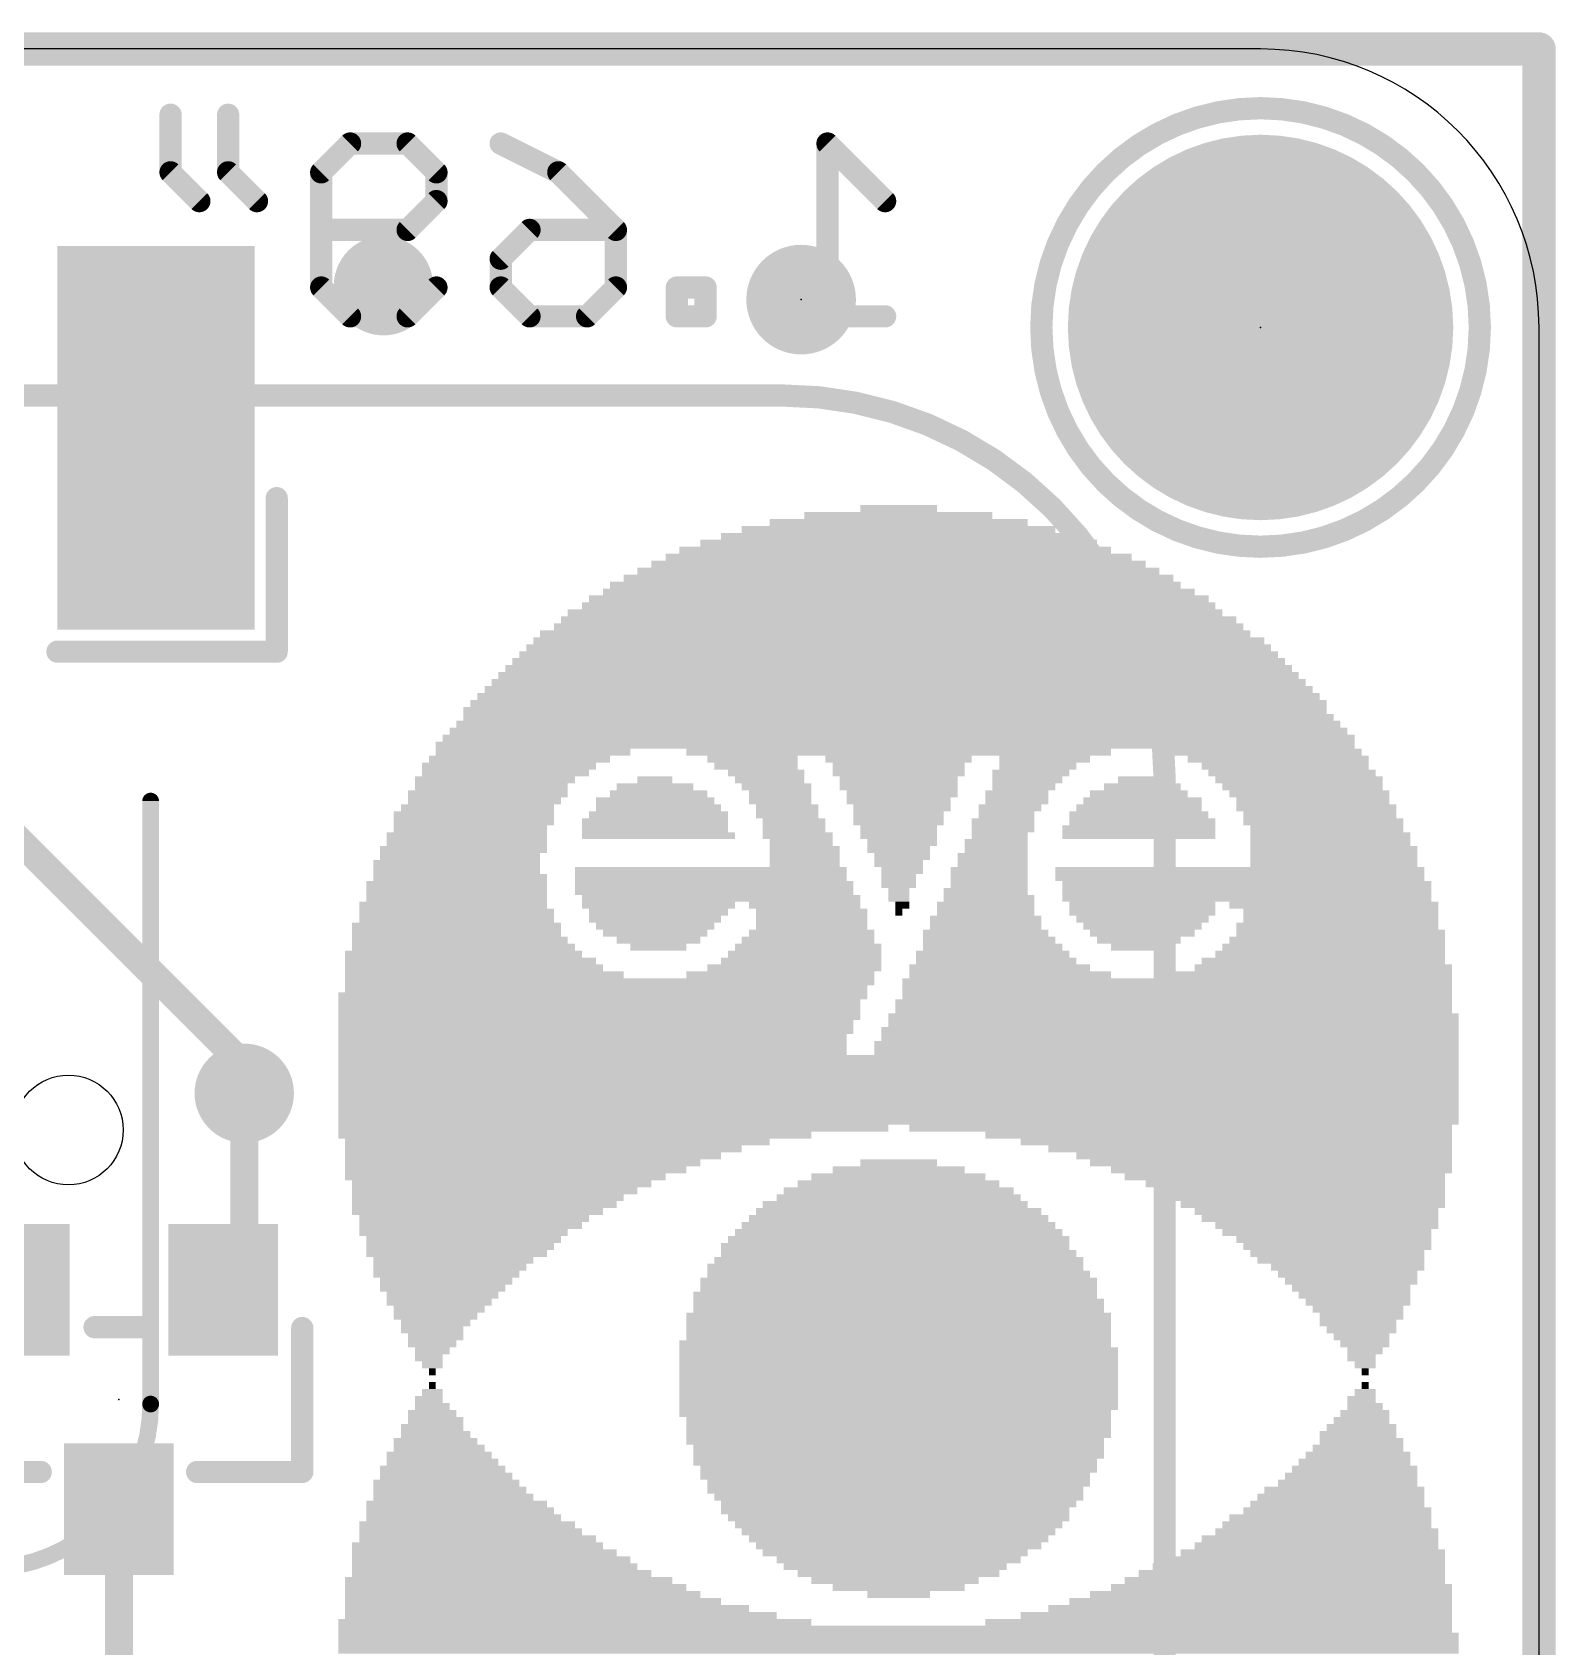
# Model space of a CAD drawing. Extents: x -6.4 to 34.4, y -0.2 to 45.9.
# Drawn here: x 20.55 to 34.44, y 31.15 to 45.87 of the extents above; entities that cross this region are included whole.
import ezdxf

# ---------------------------------------------------------------- set-up
doc = ezdxf.new("R2010")
doc.units = 0
for name, color, linetype in [('1', 12, 'CONTINUOUS'), ('16', 5, 'CONTINUOUS'), ('17', 110, 'CONTINUOUS'), ('18', 110, 'CONTINUOUS'), ('20', 53, 'CONTINUOUS'), ('21', 40, 'CONTINUOUS'), ('22', 6, 'CONTINUOUS'), ('23', 53, 'CONTINUOUS'), ('24', 6, 'CONTINUOUS')]:
    doc.layers.add(name, color=color, linetype=linetype)

# ---------------------------------------------------------------- blocks, each defined once
blk = doc.blocks.new('RECT')
blk.add_solid([(-0.5, -0.5), (0.5, -0.5), (-0.5, 0.5), (0.5, 0.5)])
blk = doc.blocks.new('PIE')
at = {"const_width": 0.5}
blk.add_lwpolyline([(0, -0.25, 1), (0, 0.25, 1), (0, -0.25)], format="xyb", dxfattribs=at)
blk = doc.blocks.new('ROUNDP')
at = {"const_width": 0.5}
blk.add_lwpolyline([(0, -0.25, 1), (0, 0.25, 1), (0, -0.25)], format="xyb", dxfattribs=at)
blk = doc.blocks.new('ROUNDV')
at = {"const_width": 0.5}
blk.add_lwpolyline([(0, -0.25, 1), (0, 0.25, 1), (0, -0.25)], format="xyb", dxfattribs=at)

msp = doc.modelspace()

# ---------------------------------------------------------------- linework, layer by layer
at = {"layer": '1'}
for points, const_width in [([(-2.413, 45.72), (34.29, 45.72)], 0.3048), ([(34.29, 45.72), (34.29, 0)], 0.3048), ([(22.479, 36.195), (22.479, 34.401)], 0.254), ([(22.286, 34.401), (22.479, 34.401)], 0.254), ([(21.336, 30.568), (21.336, 32.401)], 0.254)]:
    msp.add_lwpolyline(points, dxfattribs=dict(at, const_width=const_width))
for points, const_width in [([(34.3662, 45.72, 1), (34.2138, 45.72)], 0.1524), ([(34.29, 45.6438, 1), (34.29, 45.7962)], 0.1524), ([(22.5425, 36.195, 1), (22.4155, 36.195)], 0.127), ([(22.286, 34.4645, 1), (22.286, 34.3375)], 0.127), ([(22.4155, 34.401, 1), (22.5425, 34.401)], 0.127), ([(22.479, 34.3375, 1), (22.479, 34.4645)], 0.127), ([(21.3995, 32.401, 1), (21.2725, 32.401)], 0.127)]:
    msp.add_lwpolyline(points, format="xyb", dxfattribs=dict(at, const_width=const_width))
at = {"layer": '16'}
for points, const_width in [([(-2.413, 45.72), (34.29, 45.72)], 0.3048), ([(34.29, 45.72), (34.29, 0)], 0.3048), ([(22.479, 36.449), (16.002, 42.926)], 0.254), ([(22.479, 36.195), (22.479, 36.449)], 0.254)]:
    msp.add_lwpolyline(points, dxfattribs=dict(at, const_width=const_width))
for points, const_width in [([(34.3662, 45.72, 1), (34.2138, 45.72)], 0.1524), ([(34.29, 45.6438, 1), (34.29, 45.7962)], 0.1524), ([(22.5425, 36.449, 1), (22.4155, 36.449)], 0.127), ([(22.4341, 36.4041, 1), (22.5239, 36.4939)], 0.127), ([(22.4155, 36.195, 1), (22.5425, 36.195)], 0.127)]:
    msp.add_lwpolyline(points, format="xyb", dxfattribs=dict(at, const_width=const_width))
at = {"layer": '20'}
for p, q in [((31.75, 45.72), (0, 45.72)), ((34.29, 2.54), (34.29, 43.18))]:
    msp.add_line(p, q, dxfattribs=at)
msp.add_circle((20.875, 35.86), 0.5, dxfattribs=at)
msp.add_arc((31.75, 43.18), 2.54, 0, 90, dxfattribs=at)
at = {"layer": '21', "const_width": 0.2032}
for points in [[(22.775, 40.223), (22.775, 41.623)], [(20.775, 40.223), (22.775, 40.223)], [(21.1136, 34.0614), (21.5724, 34.0614)], [(23.0084, 34.0534), (23.0084, 32.7406)], [(20.6224, 32.7406), (19.6636, 32.7406)], [(23.0084, 32.7406), (22.0496, 32.7406)]]:
    msp.add_lwpolyline(points, dxfattribs=at)
at = {"layer": '21', "const_width": 0.1016}
for points in [[(22.8258, 41.623, 1), (22.7242, 41.623)], [(20.775, 40.2738, 1), (20.775, 40.1722)], [(22.7242, 40.223, 1), (22.8258, 40.223)], [(22.775, 40.1722, 1), (22.775, 40.2738)], [(21.1136, 34.1122, 1), (21.1136, 34.0106)], [(21.5724, 34.0106, 1), (21.5724, 34.1122)], [(23.0592, 34.0534, 1), (22.9576, 34.0534)], [(20.6224, 32.6898, 1), (20.6224, 32.7914)], [(22.0496, 32.7914, 1), (22.0496, 32.6898)], [(23.0084, 32.6898, 1), (23.0084, 32.7914)], [(22.9576, 32.7406, 1), (23.0592, 32.7406)]]:
    msp.add_lwpolyline(points, format="xyb", dxfattribs=at)
at = {"layer": '22'}
for points, const_width in [([(21.8068, 45.1204), (21.8068, 44.5951)], 0.2032), ([(22.3322, 45.1204), (22.3322, 44.5951)], 0.2032), ([(23.1813, 44.5951), (23.444, 44.8577)], 0.2032), ([(23.444, 44.8577), (23.9694, 44.8577)], 0.2032), ([(23.9694, 44.8577), (24.2321, 44.5951)], 0.2032), ([(24.8185, 44.8577), (25.3438, 44.5951)], 0.2032), ([(28.325, 44.3324), (27.7996, 44.8577)], 0.2032), ([(27.7996, 44.8577), (27.7996, 43.2816)], 0.2032), ([(21.8068, 44.5951), (22.0695, 44.3324)], 0.2032), ([(22.3322, 44.5951), (22.5949, 44.3324)], 0.2032), ([(23.1813, 43.5443), (23.1813, 44.5951)], 0.2032), ([(24.2321, 44.5951), (24.2321, 44.3324)], 0.2032), ([(25.3438, 44.5951), (25.8692, 44.0697)], 0.2032), ([(24.2321, 44.3324), (23.9694, 44.0697)], 0.2032), ([(23.9694, 44.0697), (23.1813, 44.0697)], 0.2032), ([(24.8185, 43.807), (25.0811, 44.0697)], 0.2032), ([(25.0811, 44.0697), (25.8692, 44.0697)], 0.2032), ([(25.8692, 44.0697), (25.8692, 43.5443)], 0.2032), ([(24.8185, 43.5443), (24.8185, 43.807)], 0.2032), ([(23.444, 43.2816), (23.1813, 43.5443)], 0.2032), ([(24.2321, 43.5443), (23.9694, 43.2816)], 0.2032), ([(25.0811, 43.2816), (24.8185, 43.5443)], 0.2032), ([(25.8692, 43.5443), (25.6065, 43.2816)], 0.2032), ([(26.6878, 43.5443), (26.4251, 43.5443)], 0.2032), ([(26.4251, 43.5443), (26.4251, 43.2816)], 0.2032), ([(26.6878, 43.2816), (26.6878, 43.5443)], 0.2032), ([(23.9694, 43.2816), (23.444, 43.2816)], 0.2032), ([(25.6065, 43.2816), (25.0811, 43.2816)], 0.2032), ([(26.4251, 43.2816), (26.6878, 43.2816)], 0.2032), ([(28.325, 43.2816), (27.2742, 43.2816)], 0.2032), ([(27.375, 42.56), (4.375, 42.56)], 0.2032), ([(30.875, 8.56), (30.875, 39.06)], 0.2032), ([(21.625, 38.86), (21.625, 33.36)], 0.1524)]:
    msp.add_lwpolyline(points, dxfattribs=dict(at, const_width=const_width))
for points, const_width in [([(21.8576, 45.1204, 1), (21.756, 45.1204)], 0.1016), ([(22.383, 45.1204, 1), (22.2814, 45.1204)], 0.1016), ([(31.75, 41.18, 1), (31.75, 45.18, 1), (31.75, 41.18)], 0.2032), ([(23.444, 44.9085, 1), (23.444, 44.8069)], 0.1016), ([(23.4799, 44.8218, 1), (23.4081, 44.8937)], 0.1016), ([(24.0053, 44.8937, 1), (23.9335, 44.8218)], 0.1016), ([(23.9694, 44.8069, 1), (23.9694, 44.9085)], 0.1016), ([(24.8412, 44.9032, 1), (24.7957, 44.8123)], 0.1016), ([(27.8355, 44.8937, 1), (27.7637, 44.8218)], 0.1016), ([(27.8504, 44.8577, 1), (27.7488, 44.8577)], 0.1016), ([(21.8428, 44.631, 1), (21.7709, 44.5591)], 0.1016), ([(21.756, 44.5951, 1), (21.8576, 44.5951)], 0.1016), ([(22.3681, 44.631, 1), (22.2963, 44.5591)], 0.1016), ([(22.2814, 44.5951, 1), (22.383, 44.5951)], 0.1016), ([(23.2321, 44.5951, 1), (23.1305, 44.5951)], 0.1016), ([(23.1454, 44.631, 1), (23.2172, 44.5591)], 0.1016), ([(24.2829, 44.5951, 1), (24.1813, 44.5951)], 0.1016), ([(24.1961, 44.5591, 1), (24.268, 44.631)], 0.1016), ([(25.3798, 44.631, 1), (25.3079, 44.5591)], 0.1016), ([(25.3211, 44.5496, 1), (25.3666, 44.6405)], 0.1016), ([(22.0336, 44.2964, 1), (22.1054, 44.3683)], 0.1016), ([(22.559, 44.2964, 1), (22.6308, 44.3683)], 0.1016), ([(24.1813, 44.3324, 1), (24.2829, 44.3324)], 0.1016), ([(24.268, 44.2964, 1), (24.1961, 44.3683)], 0.1016), ([(28.289, 44.2964, 1), (28.3609, 44.3683)], 0.1016), ([(23.1813, 44.1205, 1), (23.1813, 44.0189)], 0.1016), ([(23.9335, 44.1056, 1), (24.0053, 44.0338)], 0.1016), ([(23.9694, 44.0189, 1), (23.9694, 44.1205)], 0.1016), ([(25.0811, 44.1205, 1), (25.0811, 44.0189)], 0.1016), ([(25.1171, 44.0338, 1), (25.0452, 44.1056)], 0.1016), ([(25.92, 44.0697, 1), (25.8184, 44.0697)], 0.1016), ([(25.8333, 44.0338, 1), (25.9051, 44.1056)], 0.1016), ([(25.8692, 44.0189, 1), (25.8692, 44.1205)], 0.1016), ([(24.7825, 43.8429, 1), (24.8544, 43.7711)], 0.1016), ([(24.8693, 43.807, 1), (24.7677, 43.807)], 0.1016), ([(23.2172, 43.5802, 1), (23.1454, 43.5084)], 0.1016), ([(23.1305, 43.5443, 1), (23.2321, 43.5443)], 0.1016), ([(24.268, 43.5084, 1), (24.1961, 43.5802)], 0.1016), ([(24.8544, 43.5802, 1), (24.7825, 43.5084)], 0.1016), ([(24.7677, 43.5443, 1), (24.8693, 43.5443)], 0.1016), ([(25.8184, 43.5443, 1), (25.92, 43.5443)], 0.1016), ([(25.9051, 43.5084, 1), (25.8333, 43.5802)], 0.1016), ([(26.4251, 43.5951, 1), (26.4251, 43.4935)], 0.1016), ([(26.4759, 43.5443, 1), (26.3743, 43.5443)], 0.1016), ([(26.7386, 43.5443, 1), (26.637, 43.5443)], 0.1016), ([(26.6878, 43.4935, 1), (26.6878, 43.5951)], 0.1016), ([(23.444, 43.3324, 1), (23.444, 43.2308)], 0.1016), ([(23.4081, 43.2457, 1), (23.4799, 43.3175)], 0.1016), ([(23.9335, 43.3175, 1), (24.0053, 43.2457)], 0.1016), ([(23.9694, 43.2308, 1), (23.9694, 43.3324)], 0.1016), ([(25.0811, 43.3324, 1), (25.0811, 43.2308)], 0.1016), ([(25.0452, 43.2457, 1), (25.1171, 43.3175)], 0.1016), ([(25.5706, 43.3175, 1), (25.6424, 43.2457)], 0.1016), ([(25.6065, 43.2308, 1), (25.6065, 43.3324)], 0.1016), ([(26.4251, 43.3324, 1), (26.4251, 43.2308)], 0.1016), ([(26.3743, 43.2816, 1), (26.4759, 43.2816)], 0.1016), ([(26.637, 43.2816, 1), (26.7386, 43.2816)], 0.1016), ([(26.6878, 43.2308, 1), (26.6878, 43.3324)], 0.1016), ([(27.2742, 43.3324, 1), (27.2742, 43.2308)], 0.1016), ([(27.7488, 43.2816, 1), (27.8504, 43.2816)], 0.1016), ([(28.325, 43.2308, 1), (28.325, 43.3324)], 0.1016), ([(30.875, 39.06, 0.4142), (27.375, 42.56)], 0.2032), ([(27.375, 42.6108, 1), (27.375, 42.5092)], 0.1016), ([(27.375, 42.5092, 1), (27.375, 42.6108)], 0.1016), ([(30.9258, 39.06, 1), (30.8242, 39.06)], 0.1016), ([(30.8242, 39.06, 1), (30.9258, 39.06)], 0.1016), ([(21.6631, 38.86, 1), (21.5869, 38.86)], 0.0762), ([(20.125, 31.86, 0.4142), (21.625, 33.36)], 0.1524), ([(21.6631, 33.36, 1), (21.5869, 33.36)], 0.0762), ([(21.5869, 33.36, 1), (21.6631, 33.36)], 0.0762)]:
    msp.add_lwpolyline(points, format="xyb", dxfattribs=dict(at, const_width=const_width))
at = {"layer": '23'}
for p in [(27.559, 43.434), (21.336, 33.401)]:
    msp.add_point(p, dxfattribs=at)
at = {"layer": '24'}
msp.add_point((31.75, 43.18), dxfattribs=at)

# ---------------------------------------------------------------- block references
at = {"layer": '1', "xscale": 1.8, "yscale": 3.5, "rotation": 180}
msp.add_blockref('RECT', (21.675, 42.173), dxfattribs=at)
at = {"layer": '1'}
msp.add_blockref('PIE', (27.559, 43.434), dxfattribs=at)
at = {"layer": '1', "yscale": 1.2, "rotation": 180}
for p in [(20.386, 34.401), (22.286, 34.401), (21.336, 32.401)]:
    msp.add_blockref('RECT', p, dxfattribs=at)
at = {"layer": '17', "xscale": 3.516, "yscale": 3.516, "rotation": 270}
msp.add_blockref('ROUNDP', (31.75, 43.18), dxfattribs=at)
msp.add_blockref('ROUNDP', (31.75, 43.18), dxfattribs=at)
msp.add_blockref('ROUNDP', (31.75, 43.18), dxfattribs=at)
at = {"layer": '18', "xscale": 0.9064, "yscale": 0.9064}
for p in [(23.749, 43.561), (23.749, 43.561), (22.479, 36.195), (22.479, 36.195)]:
    msp.add_blockref('ROUNDV', p, dxfattribs=at)
at = {"layer": '21', "yscale": 0.0635}
for p, xscale in [((28.4493, 41.529), 0.6985), ((28.448, 41.402), 2.352), ((28.4467, 41.4655), 1.7145), ((28.4493, 41.2115), 3.6195), ((28.448, 41.275), 3.241), ((28.448, 41.3385), 2.86), ((28.448, 41.0845), 4.252), ((28.4175, 41.148), 3.937), ((28.4467, 40.9575), 4.7625), ((28.4467, 41.021), 4.5085), ((28.4493, 40.767), 5.3975), ((28.4175, 40.8305), 5.207), ((28.448, 40.894), 5.014), ((28.4493, 40.64), 5.7785), ((28.4493, 40.7035), 5.6515), ((28.448, 40.513), 6.162), ((28.4163, 40.5765), 5.9715), ((28.4493, 40.3225), 6.6675), ((28.4163, 40.386), 6.4795), ((28.448, 40.4495), 6.289), ((28.4493, 40.1955), 6.9215), ((28.4493, 40.259), 6.7945), ((28.4493, 40.0685), 7.1755), ((28.4493, 40.132), 7.0485), ((28.448, 39.878), 7.554), ((28.448, 39.9415), 7.427), ((28.448, 40.005), 7.3), ((28.4467, 39.751), 7.8105), ((28.4467, 39.8145), 7.6835), ((28.4467, 39.624), 7.9375), ((28.415, 39.6875), 7.874), ((28.4493, 39.4335), 8.3185), ((28.448, 39.497), 8.189), ((28.4467, 39.5605), 8.0645), ((28.4175, 39.37), 8.382), ((25.1143, 39.3065), 1.7755), ((28.4493, 39.3065), 3.8735), ((31.7818, 39.3065), 1.7805), ((24.8933, 39.1795), 1.5875), ((24.9885, 39.243), 1.651), ((27.1145, 39.243), 0.823), ((27.1463, 39.1795), 0.7595), ((28.4467, 39.243), 1.3335), ((28.448, 39.1795), 1.204), ((29.7815, 39.243), 0.828), ((29.718, 39.1795), 0.701), ((31.91, 39.243), 1.651), ((31.9735, 39.1795), 1.524), ((24.7663, 39.0525), 1.4605), ((24.8615, 39.116), 1.524), ((26.2255, 39.0525), 0.32), ((27.2402, 39.116), 0.6985), ((27.272, 39.0525), 0.635), ((28.448, 39.116), 1.204), ((28.448, 39.0525), 1.077), ((29.6227, 39.0525), 0.6375), ((29.6545, 39.116), 0.701), ((30.6388, 39.0525), 0.3785), ((32.037, 39.116), 1.524), ((32.1005, 39.0525), 1.524), ((24.7015, 38.9255), 1.458), ((24.6698, 38.862), 1.3945), ((24.7333, 38.989), 1.3945), ((26.2268, 38.862), 1.0795), ((26.2585, 38.9255), 0.889), ((26.2268, 38.989), 0.6985), ((27.3355, 38.989), 0.635), ((27.3685, 38.9255), 0.569), ((27.3685, 38.862), 0.569), ((28.448, 38.989), 1.077), ((28.448, 38.862), 0.95), ((28.4798, 38.9255), 1.0135), ((29.5275, 38.9255), 0.574), ((29.5275, 38.862), 0.574), ((29.591, 38.989), 0.574), ((30.6718, 38.862), 1.0795), ((30.64, 38.9255), 0.889), ((30.6718, 38.989), 0.6985), ((32.1323, 38.989), 1.4605), ((32.1958, 38.9255), 1.4605), ((32.2275, 38.862), 1.397), ((24.5732, 38.735), 1.4605), ((24.6063, 38.7985), 1.3945), ((26.2573, 38.735), 1.2675), ((26.2573, 38.7985), 1.1405), ((27.432, 38.7985), 0.569), ((27.432, 38.735), 0.569), ((28.448, 38.735), 0.823), ((28.4798, 38.7985), 0.8865), ((29.464, 38.7985), 0.574), ((29.4322, 38.735), 0.5105), ((30.64, 38.735), 1.27), ((30.64, 38.7985), 1.143), ((32.2593, 38.7985), 1.4605), ((32.291, 38.735), 1.397), ((24.5732, 38.6715), 1.4605), ((24.5415, 38.608), 1.397), ((26.2255, 38.6715), 1.331), ((26.2255, 38.608), 1.331), ((27.4942, 38.6715), 0.5715), ((27.4942, 38.608), 0.5715), ((28.448, 38.6715), 0.823), ((28.4493, 38.608), 0.6985), ((29.4005, 38.6715), 0.574), ((29.4005, 38.608), 0.574), ((30.64, 38.608), 1.397), ((30.6718, 38.6715), 1.3335), ((32.3228, 38.6715), 1.4605), ((32.3545, 38.608), 1.397), ((24.4793, 38.4175), 1.5215), ((24.5097, 38.5445), 1.4605), ((24.5097, 38.481), 1.4605), ((26.2573, 38.5445), 1.3945), ((27.5273, 38.5445), 0.6375), ((27.5907, 38.4175), 0.6375), ((27.559, 38.481), 0.574), ((28.4493, 38.5445), 0.6985), ((28.481, 38.481), 0.635), ((28.4493, 38.4175), 0.5715), ((29.337, 38.481), 0.574), ((29.337, 38.4175), 0.574), ((29.3688, 38.5445), 0.5105), ((30.64, 38.5445), 1.397), ((32.3863, 38.5445), 1.4605), ((32.3863, 38.481), 1.4605), ((32.418, 38.4175), 1.524), ((24.4158, 38.2905), 1.5215), ((24.4475, 38.354), 1.458), ((27.5907, 38.354), 0.6375), ((27.5907, 38.2905), 0.6375), ((28.481, 38.354), 0.508), ((28.4493, 38.2905), 0.4445), ((29.3053, 38.354), 0.6375), ((29.3053, 38.2905), 0.6375), ((32.418, 38.354), 1.524), ((32.418, 38.2905), 1.524), ((24.4158, 38.227), 1.5215), ((24.4475, 38.1635), 1.585), ((26.7348, 38.227), 2.4765), ((26.7348, 38.1635), 2.4765), ((28.481, 38.227), 0.381), ((28.4493, 38.1635), 0.3175), ((29.2735, 38.227), 0.701), ((29.2735, 38.1635), 0.701), ((31.5608, 38.227), 3.3655), ((31.5608, 38.1635), 3.3655), ((24.4158, 38.1), 1.6485), ((24.4158, 38.0365), 1.6485), ((24.4158, 37.973), 1.6485), ((26.7665, 38.1), 2.54), ((26.7665, 38.0365), 2.54), ((26.83, 37.973), 2.54), ((28.4493, 38.1), 0.3175), ((28.4493, 38.0365), 0.1905), ((28.4493, 37.973), 0.1905), ((29.2417, 38.0365), 0.7645), ((29.2735, 37.973), 0.828), ((29.2735, 38.1), 0.701), ((31.6243, 38.1), 3.3655), ((31.6243, 38.0365), 3.3655), ((31.6243, 37.973), 3.3655), ((24.384, 37.9095), 1.712), ((24.4158, 37.846), 1.7755), ((26.2573, 37.9095), 1.3945), ((26.2573, 37.846), 1.2675), ((27.592, 37.9095), 1.016), ((27.6555, 37.846), 1.016), ((28.481, 37.9095), 0.127), ((28.4493, 37.846), 0.0635), ((29.243, 37.9095), 0.889), ((29.243, 37.846), 0.889), ((30.6718, 37.9095), 1.3335), ((30.6718, 37.846), 1.3335), ((32.418, 37.9095), 1.905), ((32.4815, 37.846), 1.778), ((24.4145, 37.719), 1.905), ((24.4158, 37.7825), 1.7755), ((26.2255, 37.7825), 1.204), ((26.2268, 37.719), 1.0795), ((27.6555, 37.7825), 1.016), ((27.6555, 37.719), 1.016), ((29.243, 37.7825), 1.016), ((29.243, 37.719), 1.016), ((30.6718, 37.7825), 1.2065), ((30.6718, 37.719), 1.0795), ((32.4498, 37.719), 1.8415), ((32.4815, 37.7825), 1.778), ((24.4145, 37.6555), 1.905), ((24.4462, 37.592), 1.9685), ((24.4793, 37.5285), 2.0345), ((26.2268, 37.6555), 0.9525), ((26.2585, 37.592), 0.762), ((26.2573, 37.5285), 0.5105), ((27.6225, 37.5285), 1.336), ((27.6225, 37.592), 1.209), ((27.6555, 37.6555), 1.143), ((29.243, 37.6555), 1.143), ((29.2748, 37.592), 1.2065), ((29.3065, 37.5285), 1.27), ((30.6718, 37.6555), 0.9525), ((30.64, 37.592), 0.762), ((30.6388, 37.5285), 0.5055), ((32.4168, 37.5285), 2.0295), ((32.4485, 37.592), 1.966), ((32.4802, 37.6555), 1.9025), ((24.4793, 37.465), 2.1615), ((24.5428, 37.4015), 2.2885), ((27.559, 37.4015), 1.463), ((27.5907, 37.465), 1.3995), ((29.3065, 37.465), 1.397), ((29.3383, 37.4015), 1.4605), ((32.3215, 37.4015), 2.22), ((32.385, 37.465), 2.093), ((24.5745, 37.338), 2.352), ((24.6698, 37.2745), 2.5425), ((27.3698, 37.2745), 1.7145), ((27.4968, 37.338), 1.5875), ((29.37, 37.338), 1.651), ((29.4653, 37.2745), 1.8415), ((32.2263, 37.2745), 2.5425), ((32.3228, 37.338), 2.3495), ((25.7505, 37.084), 4.826), ((25.781, 37.1475), 4.765), ((25.8128, 37.211), 4.8285), ((30.9893, 37.211), 5.0165), ((30.9893, 37.1475), 5.0165), ((30.9893, 37.084), 5.0165), ((25.7188, 37.0205), 4.7625), ((25.7188, 36.957), 4.7625), ((30.9575, 37.0205), 5.08), ((30.9575, 36.957), 5.08), ((25.687, 36.83), 4.699), ((25.7188, 36.8935), 4.7625), ((30.9563, 36.8935), 5.2045), ((30.9563, 36.83), 5.2045), ((25.687, 36.7665), 4.699), ((25.6553, 36.703), 4.6355), ((25.6553, 36.6395), 4.6355), ((30.8928, 36.6395), 5.3315), ((30.9245, 36.7665), 5.268), ((30.9245, 36.703), 5.268), ((28.448, 36.5125), 10.221), ((25.6553, 36.576), 4.6355), ((30.8928, 36.576), 5.3315), ((28.448, 36.449), 10.221), ((28.448, 36.3855), 10.221), ((28.448, 36.322), 10.221), ((28.448, 36.2585), 10.221), ((28.448, 36.195), 10.221), ((28.448, 36.1315), 10.221), ((28.448, 36.068), 10.221), ((28.448, 36.0045), 10.221), ((28.448, 35.941), 10.221), ((25.8458, 35.8775), 5.0165), ((25.4953, 35.814), 4.3155), ((31.021, 35.8775), 4.953), ((31.369, 35.814), 4.257), ((25.3352, 35.7505), 3.8735), ((25.2082, 35.687), 3.6195), ((25.113, 35.6235), 3.429), ((31.529, 35.7505), 3.937), ((31.656, 35.687), 3.683), ((31.783, 35.6235), 3.429), ((25.019, 35.56), 3.241), ((24.9555, 35.4965), 3.114), ((28.448, 35.4965), 1.204), ((28.4493, 35.56), 0.6985), ((31.8465, 35.56), 3.302), ((31.9418, 35.4965), 3.1115), ((24.8603, 35.433), 2.9235), ((24.8272, 35.3695), 2.7305), ((28.4467, 35.3695), 1.8415), ((28.4467, 35.433), 1.5875), ((31.971, 35.433), 2.921), ((32.0662, 35.3695), 2.7305), ((24.7637, 35.306), 2.6035), ((24.7015, 35.2425), 2.479), ((24.6698, 35.179), 2.4155), ((28.4163, 35.179), 2.4155), ((28.448, 35.2425), 2.225), ((28.448, 35.306), 2.098), ((32.1297, 35.306), 2.6035), ((32.1615, 35.2425), 2.54), ((32.2263, 35.179), 2.4105), ((24.6063, 35.1155), 2.2885), ((24.5758, 35.052), 2.0955), ((28.4493, 35.052), 2.7305), ((28.4493, 35.1155), 2.6035), ((32.2593, 35.1155), 2.2225), ((32.291, 35.052), 2.159), ((24.544, 34.9885), 2.032), ((24.4793, 34.925), 1.9025), ((28.448, 34.925), 2.987), ((28.448, 34.9885), 2.86), ((32.3545, 34.9885), 2.032), ((32.3545, 34.925), 1.905), ((24.4793, 34.8615), 1.7755), ((24.4475, 34.798), 1.712), ((24.4158, 34.7345), 1.6485), ((28.4163, 34.798), 3.1775), ((28.448, 34.7345), 3.241), ((28.448, 34.8615), 3.114), ((32.418, 34.8615), 1.778), ((32.4498, 34.798), 1.7145), ((32.4498, 34.7345), 1.5875), ((24.3853, 34.671), 1.4605), ((24.3535, 34.6075), 1.397), ((28.4175, 34.6075), 3.429), ((28.4493, 34.671), 3.3655), ((32.4815, 34.671), 1.524), ((32.545, 34.6075), 1.397), ((24.3218, 34.544), 1.3335), ((24.3218, 34.4805), 1.2065), ((28.4493, 34.4805), 3.6195), ((28.4493, 34.544), 3.4925), ((32.545, 34.544), 1.27), ((32.5768, 34.4805), 1.2065), ((24.29, 34.417), 1.143), ((24.2888, 34.3535), 1.0185), ((24.257, 34.29), 0.955), ((28.4175, 34.3535), 3.683), ((28.4493, 34.29), 3.7465), ((28.4493, 34.417), 3.6195), ((32.5768, 34.417), 1.0795), ((32.6073, 34.3535), 1.0185), ((32.639, 34.29), 0.955), ((24.257, 34.2265), 0.828), ((24.224, 34.163), 0.762), ((28.4493, 34.163), 3.8735), ((28.4493, 34.2265), 3.7465), ((32.639, 34.2265), 0.828), ((32.6707, 34.163), 0.7645), ((24.1935, 34.036), 0.569), ((24.2253, 34.0995), 0.6325), ((28.4493, 34.0995), 3.8735), ((28.4493, 34.036), 3.8735), ((32.639, 34.0995), 0.701), ((32.6707, 34.036), 0.6375), ((24.1935, 33.909), 0.442), ((24.2253, 33.9725), 0.5055), ((24.1948, 33.8455), 0.3175), ((28.4175, 33.909), 3.937), ((28.4493, 33.8455), 4.0005), ((28.4493, 33.9725), 3.8735), ((32.6707, 33.9725), 0.5105), ((32.7025, 33.909), 0.447), ((32.7025, 33.8455), 0.32), ((24.163, 33.782), 0.254), ((24.1948, 33.7185), 0.1905), ((28.4493, 33.782), 4.0005), ((28.4493, 33.7185), 4.0005), ((32.6707, 33.782), 0.2565), ((32.7038, 33.7185), 0.1905), ((24.1948, 33.655), 0.0635), ((28.4493, 33.655), 4.0005), ((28.4493, 33.5915), 4.0005), ((32.7038, 33.655), 0.0635), ((24.163, 33.401), 0.254), ((24.1948, 33.4645), 0.1905), ((24.1948, 33.528), 0.0635), ((28.4493, 33.528), 4.0005), ((28.4493, 33.4645), 4.0005), ((28.4493, 33.401), 4.0005), ((32.6707, 33.401), 0.2565), ((32.7038, 33.4645), 0.1905), ((32.7038, 33.528), 0.0635), ((24.1935, 33.274), 0.442), ((24.1948, 33.3375), 0.3175), ((28.4493, 33.3375), 4.0005), ((28.4175, 33.274), 3.937), ((32.7025, 33.274), 0.447), ((32.7025, 33.3375), 0.32), ((24.1935, 33.147), 0.569), ((24.2253, 33.2105), 0.5055), ((28.4493, 33.2105), 3.8735), ((28.4493, 33.147), 3.8735), ((32.6707, 33.147), 0.6375), ((32.6707, 33.2105), 0.5105), ((24.224, 33.02), 0.762), ((24.257, 32.9565), 0.828), ((24.2253, 33.0835), 0.6325), ((28.4175, 33.02), 3.81), ((28.4493, 33.0835), 3.8735), ((28.4493, 32.9565), 3.7465), ((32.639, 32.9565), 0.828), ((32.6707, 33.02), 0.7645), ((32.639, 33.0835), 0.701), ((24.257, 32.893), 0.955), ((24.2888, 32.8295), 1.0185), ((28.4175, 32.8295), 3.683), ((28.4493, 32.893), 3.7465), ((32.6073, 32.8295), 1.0185), ((32.639, 32.893), 0.955), ((24.29, 32.766), 1.143), ((24.3218, 32.7025), 1.2065), ((28.4493, 32.766), 3.6195), ((28.4175, 32.7025), 3.556), ((32.5768, 32.7025), 1.2065), ((32.6085, 32.766), 1.143), ((24.3218, 32.639), 1.3335), ((24.3535, 32.5755), 1.397), ((24.3853, 32.512), 1.4605), ((28.4175, 32.5755), 3.429), ((28.4493, 32.639), 3.4925), ((28.4493, 32.512), 3.3655), ((32.4815, 32.512), 1.524), ((32.5133, 32.5755), 1.4605), ((32.545, 32.639), 1.27), ((24.4475, 32.385), 1.712), ((24.4158, 32.4485), 1.6485), ((28.448, 32.4485), 3.241), ((28.4163, 32.385), 3.1775), ((32.4498, 32.385), 1.7145), ((32.4498, 32.4485), 1.5875), ((24.5123, 32.258), 1.9685), ((24.4793, 32.3215), 1.7755), ((28.448, 32.3215), 3.114), ((28.448, 32.258), 2.987), ((32.3545, 32.258), 1.905), ((32.3863, 32.3215), 1.8415), ((24.544, 32.1945), 2.032), ((24.6075, 32.131), 2.159), ((28.448, 32.1945), 2.86), ((28.4493, 32.131), 2.7305), ((32.291, 32.131), 2.159), ((32.3545, 32.1945), 2.032), ((24.6698, 32.004), 2.4155), ((24.732, 31.9405), 2.54), ((24.6063, 32.0675), 2.2885), ((28.4493, 32.0675), 2.6035), ((28.4163, 32.004), 2.4155), ((28.448, 31.9405), 2.225), ((32.1615, 31.9405), 2.54), ((32.2263, 32.004), 2.4105), ((32.2593, 32.0675), 2.2225), ((24.7637, 31.877), 2.6035), ((24.8272, 31.8135), 2.7305), ((28.4163, 31.877), 2.0345), ((28.4467, 31.8135), 1.8415), ((32.0345, 31.8135), 2.794), ((32.098, 31.877), 2.667), ((24.892, 31.75), 2.987), ((24.9555, 31.6865), 3.114), ((28.415, 31.75), 1.524), ((28.448, 31.6865), 1.204), ((31.9418, 31.6865), 3.1115), ((31.971, 31.75), 2.921), ((25.019, 31.623), 3.241), ((25.113, 31.5595), 3.429), ((25.2413, 31.496), 3.6855), ((28.4493, 31.623), 0.5715), ((31.656, 31.496), 3.683), ((31.7513, 31.5595), 3.4925), ((31.8465, 31.623), 3.302), ((25.4953, 31.369), 4.3155), ((25.367, 31.4325), 3.937), ((31.369, 31.369), 4.257), ((31.529, 31.4325), 3.937), ((28.4175, 31.3055), 10.16), ((28.448, 31.242), 10.221), ((28.448, 31.1785), 10.221), ((28.448, 31.115), 10.221)]:
    msp.add_blockref('RECT', p, dxfattribs=dict(at, xscale=xscale))

doc.saveas('drawing.dxf')
